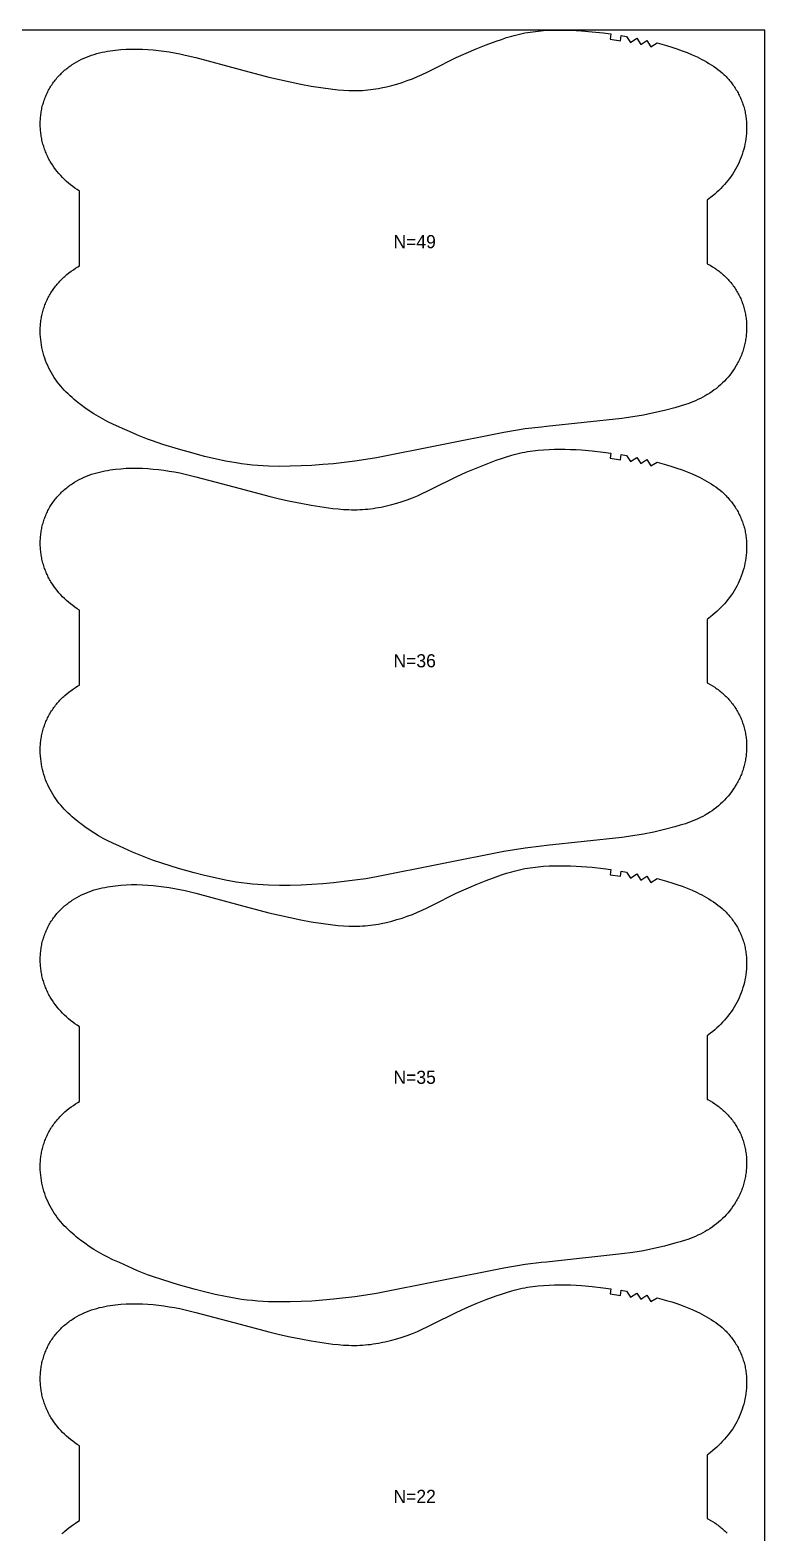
# Model space of a CAD drawing. Header units: inches. Extents: x 1 to 1936, y -76 to 1061.
# Drawn here: x 1656 to 1936, y 487 to 1061 of the extents above; entities that cross this region are included whole.
import ezdxf

# ---------------------------------------------------------------- set-up
doc = ezdxf.new("R2010")
doc.units = ezdxf.units.IN

msp = doc.modelspace()

# ---------------------------------------------------------------- linework, layer by layer
at = {"layer": '1'}
for points in [[(1.472, -76.1778), (1936.299, -76.1778), (1936.299, 1060.5025), (1.472, 1060.5025), (1.472, -76.1778)], [(1771.5219, 1037.9252), (1773.5751, 1037.7074), (1775.6325, 1037.5402), (1777.6929, 1037.4349), (1778.7239, 1037.409), (1779.755, 1037.4028), (1780.7862, 1037.4176), (1781.817, 1037.4532), (1782.8471, 1037.5093), (1783.8761, 1037.5855), (1784.9035, 1037.6814), (1785.9291, 1037.7968), (1786.9522, 1037.9313), (1787.9727, 1038.0844), (1788.9901, 1038.2558), (1790.0042, 1038.4451), (1792.0221, 1038.8751), (1794.0255, 1039.3701), (1796.0134, 1039.926), (1797.9844, 1040.5394), (1799.9364, 1041.2101), (1801.8671, 1041.9386), (1803.7741, 1042.7255), (1805.6562, 1043.5689), (1807.5184, 1044.4572), (1809.6049, 1045.5025), (1818.5896, 1050.0036), (1822.3455, 1051.7138), (1826.1475, 1053.3206), (1829.9845, 1054.8392), (1833.8551, 1056.273), (1835.8038, 1056.9555), (1837.7642, 1057.6022), (1839.7391, 1058.1981), (1840.733, 1058.4724), (1841.7316, 1058.7286), (1842.7353, 1058.9651), (1843.7436, 1059.1822), (1844.7561, 1059.3803), (1845.7722, 1059.5599), (1847.8137, 1059.8663), (1849.8642, 1060.1057), (1851.9201, 1060.2828), (1853.9799, 1060.4037), (1856.0423, 1060.4748), (1858.1059, 1060.5025), (1860.1697, 1060.492), (1862.2328, 1060.4442), (1864.2945, 1060.3587), (1866.3542, 1060.2352), (1870.4655, 1059.8796), (1874.5664, 1059.4099), (1877.5565, 1059.014), (1877.5577, 1059.0138), (1877.2809, 1057.03), (1881.1959, 1056.4434), (1881.513, 1058.4181), (1883.4858, 1058.0901), (1885.0915, 1055.7723), (1887.4191, 1057.3628), (1888.9599, 1055.0034), (1891.3303, 1056.526), (1892.7961, 1054.1203), (1895.2135, 1055.5671), (1898.821, 1054.5583), (1900.7957, 1053.9566), (1902.758, 1053.3167), (1904.7046, 1052.6322), (1906.632, 1051.8966), (1908.5365, 1051.1038), (1910.4138, 1050.2485), (1911.3408, 1049.7959), (1912.2594, 1049.326), (1913.1689, 1048.838), (1914.0688, 1048.3313), (1914.9582, 1047.8054), (1915.8354, 1047.259), (1916.6984, 1046.6909), (1917.545, 1046.1001), (1918.3733, 1045.4852), (1919.1813, 1044.8451), (1919.9668, 1044.1786), (1920.3505, 1043.835), (1920.7278, 1043.4845), (1921.0986, 1043.1267), (1921.4626, 1042.7619), (1921.8197, 1042.3903), (1922.1699, 1042.0118), (1922.513, 1041.6268), (1922.8489, 1041.2354), (1923.1774, 1040.8377), (1923.4986, 1040.4338), (1923.8122, 1040.024), (1924.1181, 1039.6083), (1924.4162, 1039.187), (1924.7064, 1038.7601), (1924.9887, 1038.3279), (1925.2628, 1037.8904), (1925.5286, 1037.4479), (1925.7861, 1037.0005), (1926.0351, 1036.5483), (1926.2756, 1036.0916), (1926.5074, 1035.6304), (1926.7306, 1035.165), (1926.9449, 1034.6955), (1927.1505, 1034.2221), (1927.3471, 1033.745), (1927.5347, 1033.2643), (1927.7133, 1032.7802), (1927.8827, 1032.2929), (1928.0429, 1031.8025), (1928.1938, 1031.3093), (1928.3353, 1030.8134), (1928.4674, 1030.3149), (1928.5901, 1029.814), (1928.7031, 1029.311), (1928.8065, 1028.8059), (1928.9003, 1028.299), (1928.9846, 1027.7904), (1929.0594, 1027.2802), (1929.1249, 1026.7688), (1929.1811, 1026.2561), (1929.2281, 1025.7425), (1929.2659, 1025.228), (1929.2946, 1024.7129), (1929.3143, 1024.1973), (1929.327, 1023.1653), (1929.3045, 1022.1334), (1929.2474, 1021.103), (1929.1562, 1020.0753), (1929.0315, 1019.0514), (1928.8739, 1018.032), (1928.6837, 1017.0181), (1928.4617, 1016.0105), (1928.2082, 1015.0101), (1927.9238, 1014.0177), (1927.6091, 1013.0341), (1927.2644, 1012.0605), (1926.8899, 1011.0978), (1926.4857, 1010.1475), (1926.0516, 1009.2108), (1925.5879, 1008.289), (1925.0945, 1007.3834), (1924.5713, 1006.4952), (1924.0186, 1005.6258), (1923.4366, 1004.7761), (1922.8268, 1003.946), (1922.1912, 1003.1349), (1921.5316, 1002.3422), (1920.8499, 1001.5676), (1920.148, 1000.8104), (1919.4278, 1000.0702), (1918.6912, 999.3464), (1917.9398, 998.6386), (1917.1746, 997.9462), (1916.3962, 997.2688), (1915.6055, 996.6059), (1914.327, 995.5892), (1914.327, 971.3423), (1914.4749, 971.2678), (1915.3808, 970.7735), (1916.27, 970.2492), (1917.1408, 969.6949), (1917.5689, 969.4067), (1917.9918, 969.111), (1918.4094, 968.8079), (1918.8215, 968.4975), (1919.228, 968.1798), (1919.6285, 967.8547), (1920.0229, 967.5224), (1920.4111, 967.1828), (1920.7929, 966.836), (1921.168, 966.482), (1921.5363, 966.1208), (1921.8977, 965.7526), (1922.2519, 965.3775), (1922.5989, 964.9957), (1922.9385, 964.6072), (1923.2705, 964.2123), (1923.5949, 963.811), (1923.9115, 963.4036), (1924.2201, 962.9901), (1924.5205, 962.5708), (1924.8127, 962.1456), (1925.0965, 961.7149), (1925.3718, 961.2787), (1925.6384, 960.8372), (1925.8962, 960.3905), (1926.1449, 959.9387), (1926.3846, 959.4821), (1926.6152, 959.0208), (1926.8365, 958.555), (1927.0486, 958.0848), (1927.2515, 957.6106), (1927.4451, 957.1325), (1927.6294, 956.6506), (1927.8043, 956.1653), (1927.9699, 955.6766), (1928.126, 955.1849), (1928.2726, 954.6902), (1928.4098, 954.1928), (1928.5375, 953.6928), (1928.6556, 953.1906), (1928.7641, 952.6862), (1928.863, 952.1799), (1928.9523, 951.6719), (1929.0319, 951.1623), (1929.1019, 950.6513), (1929.1625, 950.1391), (1929.2134, 949.6259), (1929.255, 949.1118), (1929.287, 948.5969), (1929.3097, 948.0816), (1929.323, 947.5658), (1929.327, 947.0499), (1929.3217, 946.5339), (1929.3071, 946.018), (1929.2832, 945.5025), (1929.2502, 944.9874), (1929.2081, 944.473), (1929.1568, 943.9594), (1929.0964, 943.4467), (1929.027, 942.9353), (1928.9485, 942.4251), (1928.8609, 941.9164), (1928.7643, 941.4095), (1928.6587, 940.9043), (1928.5441, 940.4012), (1928.4204, 939.9003), (1928.2878, 939.4018), (1928.1462, 938.9058), (1927.9957, 938.4125), (1927.8362, 937.9221), (1927.6677, 937.4347), (1927.4903, 936.9506), (1927.304, 936.4699), (1927.1088, 935.9928), (1926.9048, 935.5194), (1926.692, 935.0499), (1926.4706, 934.5843), (1926.2407, 934.1227), (1926.0026, 933.6653), (1925.7563, 933.2122), (1925.502, 932.7634), (1925.2399, 932.319), (1924.6928, 931.4439), (1924.116, 930.5877), (1923.5109, 929.7511), (1922.8787, 928.935), (1922.2204, 928.1401), (1921.5369, 927.3669), (1920.8292, 926.6161), (1920.098, 925.8882), (1919.3442, 925.1838), (1918.5686, 924.5034), (1917.772, 923.8477), (1916.9554, 923.2172), (1916.1195, 922.6124), (1915.2654, 922.0334), (1914.3941, 921.4804), (1914.327, 921.4405), (1913.5068, 920.9534), (1912.6045, 920.4525), (1911.6883, 919.9777), (1910.7592, 919.5293), (1909.8183, 919.1072), (1908.8667, 918.7112), (1907.9055, 918.3392), (1906.9359, 917.9886), (1905.959, 917.6572), (1903.9882, 917.0417), (1902.0023, 916.4729), (1898.0097, 915.4238), (1893.9917, 914.4856), (1889.9472, 913.6629), (1885.879, 912.9666), (1881.7918, 912.3988), (1853.0636, 909.3304), (1851.1248, 909.1), (1844.8677, 908.3565), (1836.7209, 907.0295), (1788.1524, 897.3378), (1784.0785, 896.678), (1779.9924, 896.0939), (1771.7966, 895.1131), (1767.6859, 894.7449), (1763.5684, 894.4614), (1759.4464, 894.2574), (1755.3209, 894.1341), (1751.1932, 894.1), (1747.0672, 894.1868), (1745.0062, 894.2866), (1742.9475, 894.4269), (1740.8922, 894.6088), (1738.8411, 894.8332), (1736.7951, 895.1002), (1734.7544, 895.4072), (1730.6902, 896.1274), (1726.6495, 896.968), (1722.6312, 897.9094), (1718.6337, 898.9365), (1712.7099, 900.6222), (1706.7743, 902.4892), (1702.8615, 903.8066), (1700.9199, 904.5052), (1698.9934, 905.2417), (1697.0843, 906.0213), (1695.1889, 906.8354), (1690.1675, 909.1), (1687.6604, 910.2307), (1685.8022, 911.1272), (1683.9705, 912.0737), (1683.0673, 912.5706), (1682.1731, 913.0837), (1680.4112, 914.1562), (1678.6846, 915.2864), (1676.9929, 916.4694), (1675.3369, 917.702), (1675, 917.9698), (1673.7214, 918.9864), (1672.9308, 919.6494), (1672.1524, 920.3268), (1671.3872, 921.0192), (1670.6358, 921.727), (1669.8991, 922.4508), (1669.1789, 923.191), (1668.4771, 923.9482), (1667.7954, 924.7228), (1667.1358, 925.5154), (1666.5002, 926.3266), (1665.8904, 927.1567), (1665.3084, 928.0064), (1664.7556, 928.8758), (1664.2325, 929.7639), (1663.7391, 930.6696), (1663.2753, 931.5914), (1662.8413, 932.5281), (1662.4371, 933.4784), (1662.0626, 934.441), (1661.7179, 935.4147), (1661.4032, 936.3982), (1661.1188, 937.3907), (1660.8653, 938.3911), (1660.6432, 939.3987), (1660.4531, 940.4126), (1660.2955, 941.432), (1660.1708, 942.4559), (1660.0796, 943.4836), (1660.0225, 944.514), (1660, 945.5459), (1660.0127, 946.5779), (1660.0324, 947.0935), (1660.0611, 947.6086), (1660.0989, 948.1231), (1660.1459, 948.6367), (1660.2021, 949.1493), (1660.2676, 949.6608), (1660.3424, 950.1709), (1660.4267, 950.6796), (1660.5205, 951.1865), (1660.6239, 951.6916), (1660.7369, 952.1946), (1660.8595, 952.6955), (1660.9917, 953.1939), (1661.1332, 953.6899), (1661.2841, 954.1831), (1661.4443, 954.6735), (1661.6137, 955.1608), (1661.7923, 955.6449), (1661.9799, 956.1256), (1662.1765, 956.6027), (1662.382, 957.0761), (1662.5964, 957.5456), (1662.8196, 958.011), (1663.0514, 958.4722), (1663.2919, 958.9289), (1663.5409, 959.3811), (1663.7984, 959.8285), (1664.0642, 960.271), (1664.3383, 960.7085), (1664.6205, 961.1407), (1664.9108, 961.5675), (1665.2089, 961.9889), (1665.5148, 962.4045), (1665.8284, 962.8144), (1666.1495, 963.2182), (1666.4781, 963.616), (1666.814, 964.0074), (1667.1571, 964.3924), (1667.5072, 964.7709), (1667.8644, 965.1425), (1668.2284, 965.5073), (1668.5991, 965.865), (1668.9765, 966.2156), (1669.3602, 966.5592), (1670.1457, 967.2257), (1670.9536, 967.8658), (1671.7819, 968.4806), (1672.6286, 969.0715), (1673.4916, 969.6395), (1674.3688, 970.186), (1675, 970.5592), (1675, 999.0599), (1674.9328, 999.0998), (1674.0616, 999.6528), (1673.2075, 1000.2318), (1672.3716, 1000.8366), (1671.555, 1001.4671), (1670.7584, 1002.1229), (1669.9828, 1002.8032), (1669.229, 1003.5076), (1668.4978, 1004.2355), (1667.7901, 1004.9863), (1667.1066, 1005.7595), (1666.4483, 1006.5544), (1665.816, 1007.3705), (1665.2109, 1008.2071), (1664.6342, 1009.0633), (1664.0871, 1009.9384), (1663.8249, 1010.3828), (1663.5707, 1010.8316), (1663.3244, 1011.2848), (1663.0863, 1011.7422), (1662.8564, 1012.2037), (1662.635, 1012.6693), (1662.4222, 1013.1388), (1662.2181, 1013.6122), (1662.0229, 1014.0893), (1661.8367, 1014.57), (1661.6593, 1015.0541), (1661.4908, 1015.5415), (1661.3313, 1016.0319), (1661.1808, 1016.5252), (1661.0392, 1017.0212), (1660.9065, 1017.5197), (1660.7829, 1018.0206), (1660.6683, 1018.5237), (1660.5627, 1019.0289), (1660.4661, 1019.5359), (1660.3785, 1020.0445), (1660.3, 1020.5547), (1660.2306, 1021.0662), (1660.1702, 1021.5788), (1660.1189, 1022.0924), (1660.0768, 1022.6068), (1660.0437, 1023.1219), (1660.0199, 1023.6375), (1660.0053, 1024.1533), (1660, 1024.6693), (1660.004, 1025.1852), (1660.0173, 1025.701), (1660.0399, 1026.2164), (1660.072, 1026.7312), (1660.1135, 1027.2453), (1660.1645, 1027.7586), (1660.225, 1028.2707), (1660.2951, 1028.7817), (1660.3747, 1029.2913), (1660.464, 1029.7993), (1660.5629, 1030.3056), (1660.6714, 1030.81), (1660.7895, 1031.3122), (1660.9172, 1031.8122), (1661.0543, 1032.3096), (1661.201, 1032.8043), (1661.3571, 1033.296), (1661.5227, 1033.7847), (1661.6976, 1034.2701), (1661.8819, 1034.7519), (1662.0755, 1035.23), (1662.2783, 1035.7043), (1662.4905, 1036.1744), (1662.7118, 1036.6402), (1662.9424, 1037.1015), (1663.182, 1037.5582), (1663.4308, 1038.0099), (1663.6886, 1038.4566), (1663.9552, 1038.8981), (1664.2304, 1039.3343), (1664.5142, 1039.765), (1664.8065, 1040.1902), (1665.1069, 1040.6095), (1665.4155, 1041.023), (1665.7321, 1041.4304), (1666.0564, 1041.8317), (1666.3885, 1042.2266), (1666.7281, 1042.6151), (1667.0751, 1042.9969), (1667.4293, 1043.372), (1667.7907, 1043.7402), (1668.159, 1044.1014), (1668.5341, 1044.4554), (1668.9158, 1044.8022), (1669.304, 1045.1418), (1669.6985, 1045.4741), (1670.099, 1045.7992), (1670.5054, 1046.1169), (1670.9176, 1046.4273), (1671.3352, 1046.7304), (1671.7581, 1047.0261), (1672.1862, 1047.3143), (1673.057, 1047.8686), (1673.9462, 1048.393), (1674.8521, 1048.8872), (1675.7734, 1049.3513), (1676.7089, 1049.7855), (1677.6574, 1050.1904), (1678.6178, 1050.5664), (1679.5891, 1050.914), (1680.57, 1051.2337), (1681.5594, 1051.5259), (1682.5562, 1051.7912), (1683.5594, 1052.0301), (1684.5683, 1052.2438), (1685.582, 1052.4336), (1686.6001, 1052.6008), (1687.6218, 1052.7467), (1688.6464, 1052.8726), (1690.702, 1053.0695), (1692.7622, 1053.2006), (1694.8247, 1053.2686), (1696.8879, 1053.2748), (1698.9502, 1053.2206), (1701.0101, 1053.1077), (1703.0667, 1052.9402), (1705.1191, 1052.7227), (1707.1666, 1052.4597), (1709.2082, 1052.1549), (1711.243, 1051.8083), (1713.2696, 1051.4192), (1715.2871, 1050.9867), (1719.295, 1050.0048), (1736.1772, 1045.5025), (1747.2113, 1042.5598), (1751.2236, 1041.5919), (1755.2527, 1040.6963), (1759.2983, 1039.879), (1763.3583, 1039.1374), (1771.5219, 1037.9252)], [(1771.5219, 878.0652), (1773.5751, 877.8474), (1775.6325, 877.6802), (1777.6929, 877.5749), (1778.7239, 877.549), (1779.755, 877.5428), (1780.7862, 877.5576), (1781.817, 877.5932), (1782.8471, 877.6493), (1783.8761, 877.7255), (1784.9035, 877.8214), (1785.9291, 877.9368), (1786.9522, 878.0713), (1787.9727, 878.2244), (1788.9901, 878.3958), (1790.0042, 878.5851), (1792.0221, 879.0151), (1794.0255, 879.5101), (1796.0134, 880.066), (1797.9844, 880.6794), (1799.9364, 881.3501), (1801.8671, 882.0786), (1803.7741, 882.8655), (1805.6562, 883.7089), (1807.5184, 884.5972), (1809.6049, 885.6425), (1818.5896, 890.1436), (1822.3455, 891.8538), (1826.1475, 893.4606), (1829.9845, 894.9792), (1833.8551, 896.413), (1835.8038, 897.0955), (1837.7642, 897.7422), (1839.7391, 898.3381), (1840.733, 898.6124), (1841.7316, 898.8686), (1842.7353, 899.1051), (1843.7436, 899.3222), (1844.7561, 899.5203), (1845.7722, 899.6999), (1847.8137, 900.0063), (1849.8642, 900.2457), (1851.9201, 900.4228), (1853.9799, 900.5437), (1856.0423, 900.6148), (1858.1059, 900.6425), (1860.1697, 900.632), (1862.2328, 900.5842), (1864.2945, 900.4987), (1866.3542, 900.3752), (1870.4655, 900.0196), (1874.5664, 899.5499), (1877.5565, 899.154), (1877.5577, 899.1538), (1877.2809, 897.17), (1881.1959, 896.5834), (1881.513, 898.5581), (1883.4858, 898.2301), (1885.0915, 895.9123), (1887.4191, 897.5028), (1888.9599, 895.1434), (1891.3303, 896.666), (1892.7961, 894.2603), (1895.2135, 895.7071), (1898.821, 894.6983), (1900.7957, 894.0966), (1902.758, 893.4567), (1904.7046, 892.7722), (1906.632, 892.0366), (1908.5365, 891.2438), (1910.4138, 890.3885), (1911.3408, 889.9359), (1912.2594, 889.466), (1913.1689, 888.978), (1914.0688, 888.4713), (1914.9582, 887.9454), (1915.8354, 887.399), (1916.6984, 886.8309), (1917.545, 886.2401), (1918.3733, 885.6252), (1919.1813, 884.9851), (1919.9668, 884.3186), (1920.3505, 883.975), (1920.7278, 883.6245), (1921.0986, 883.2667), (1921.4626, 882.9019), (1921.8197, 882.5303), (1922.1699, 882.1518), (1922.513, 881.7668), (1922.8489, 881.3754), (1923.1774, 880.9777), (1923.4986, 880.5738), (1923.8122, 880.164), (1924.1181, 879.7483), (1924.4162, 879.327), (1924.7064, 878.9001), (1924.9887, 878.4679), (1925.2628, 878.0304), (1925.5286, 877.5879), (1925.7861, 877.1405), (1926.0351, 876.6883), (1926.2756, 876.2316), (1926.5074, 875.7704), (1926.7306, 875.305), (1926.9449, 874.8355), (1927.1505, 874.3621), (1927.3471, 873.885), (1927.5347, 873.4043), (1927.7133, 872.9202), (1927.8827, 872.4329), (1928.0429, 871.9425), (1928.1938, 871.4493), (1928.3353, 870.9534), (1928.4674, 870.4549), (1928.5901, 869.954), (1928.7031, 869.451), (1928.8065, 868.9459), (1928.9003, 868.439), (1928.9846, 867.9304), (1929.0594, 867.4202), (1929.1249, 866.9088), (1929.1811, 866.3961), (1929.2281, 865.8825), (1929.2659, 865.368), (1929.2946, 864.8529), (1929.3143, 864.3373), (1929.327, 863.3053), (1929.3045, 862.2734), (1929.2474, 861.243), (1929.1562, 860.2153), (1929.0315, 859.1914), (1928.8739, 858.172), (1928.6837, 857.1581), (1928.4617, 856.1505), (1928.2082, 855.1501), (1927.9238, 854.1577), (1927.6091, 853.1741), (1927.2644, 852.2005), (1926.8899, 851.2378), (1926.4857, 850.2875), (1926.0516, 849.3508), (1925.5879, 848.429), (1925.0945, 847.5234), (1924.5713, 846.6352), (1924.0186, 845.7658), (1923.4366, 844.9161), (1922.8268, 844.086), (1922.1912, 843.2749), (1921.5316, 842.4822), (1920.8499, 841.7076), (1920.148, 840.9504), (1919.4278, 840.2102), (1918.6912, 839.4864), (1917.9398, 838.7786), (1917.1746, 838.0862), (1916.3962, 837.4088), (1915.6055, 836.7459), (1914.327, 835.7292), (1914.327, 811.4823), (1914.4749, 811.4078), (1915.3808, 810.9135), (1916.27, 810.3892), (1917.1408, 809.8349), (1917.5689, 809.5467), (1917.9918, 809.251), (1918.4094, 808.9479), (1918.8215, 808.6375), (1919.228, 808.3198), (1919.6285, 807.9947), (1920.0229, 807.6624), (1920.4111, 807.3228), (1920.7929, 806.976), (1921.168, 806.622), (1921.5363, 806.2608), (1921.8977, 805.8926), (1922.2519, 805.5175), (1922.5989, 805.1357), (1922.9385, 804.7472), (1923.2705, 804.3523), (1923.5949, 803.951), (1923.9115, 803.5436), (1924.2201, 803.1301), (1924.5205, 802.7108), (1924.8127, 802.2856), (1925.0965, 801.8549), (1925.3718, 801.4187), (1925.6384, 800.9772), (1925.8962, 800.5305), (1926.1449, 800.0787), (1926.3846, 799.6221), (1926.6152, 799.1608), (1926.8365, 798.695), (1927.0486, 798.2248), (1927.2515, 797.7506), (1927.4451, 797.2725), (1927.6294, 796.7906), (1927.8043, 796.3053), (1927.9699, 795.8166), (1928.126, 795.3249), (1928.2726, 794.8302), (1928.4098, 794.3328), (1928.5375, 793.8328), (1928.6556, 793.3306), (1928.7641, 792.8262), (1928.863, 792.3199), (1928.9523, 791.8119), (1929.0319, 791.3023), (1929.1019, 790.7913), (1929.1625, 790.2791), (1929.2134, 789.7659), (1929.255, 789.2518), (1929.287, 788.7369), (1929.3097, 788.2216), (1929.323, 787.7058), (1929.327, 787.1899), (1929.3217, 786.6739), (1929.3071, 786.158), (1929.2832, 785.6425), (1929.2502, 785.1274), (1929.2081, 784.613), (1929.1568, 784.0994), (1929.0964, 783.5867), (1929.027, 783.0753), (1928.9485, 782.5651), (1928.8609, 782.0564), (1928.7643, 781.5495), (1928.6587, 781.0443), (1928.5441, 780.5412), (1928.4204, 780.0403), (1928.2878, 779.5418), (1928.1462, 779.0458), (1927.9957, 778.5525), (1927.8362, 778.0621), (1927.6677, 777.5747), (1927.4903, 777.0906), (1927.304, 776.6099), (1927.1088, 776.1328), (1926.9048, 775.6594), (1926.692, 775.1899), (1926.4706, 774.7243), (1926.2407, 774.2627), (1926.0026, 773.8053), (1925.7563, 773.3522), (1925.502, 772.9034), (1925.2399, 772.459), (1924.6928, 771.5839), (1924.116, 770.7277), (1923.5109, 769.8911), (1922.8787, 769.075), (1922.2204, 768.2801), (1921.5369, 767.5069), (1920.8292, 766.7561), (1920.098, 766.0282), (1919.3442, 765.3238), (1918.5686, 764.6434), (1917.772, 763.9877), (1916.9554, 763.3572), (1916.1195, 762.7524), (1915.2654, 762.1734), (1914.3941, 761.6204), (1914.327, 761.5805), (1913.5068, 761.0934), (1912.6045, 760.5925), (1911.6883, 760.1177), (1910.7592, 759.6693), (1909.8183, 759.2472), (1908.8667, 758.8512), (1907.9055, 758.4792), (1906.9359, 758.1286), (1905.959, 757.7972), (1903.9882, 757.1817), (1902.0023, 756.6129), (1898.0097, 755.5638), (1893.9917, 754.6256), (1889.9472, 753.8029), (1885.879, 753.1066), (1881.7918, 752.5388), (1853.0636, 749.4704), (1851.1248, 749.24), (1844.8677, 748.4965), (1836.7209, 747.1695), (1788.1524, 737.4778), (1784.0785, 736.818), (1779.9924, 736.2339), (1771.7966, 735.2531), (1767.6859, 734.8849), (1763.5684, 734.6014), (1759.4464, 734.3974), (1755.3209, 734.2741), (1751.1932, 734.24), (1747.0672, 734.3268), (1745.0062, 734.4266), (1742.9475, 734.5669), (1740.8922, 734.7488), (1738.8411, 734.9732), (1736.7951, 735.2402), (1734.7544, 735.5472), (1730.6902, 736.2674), (1726.6495, 737.108), (1722.6312, 738.0494), (1718.6337, 739.0765), (1712.7099, 740.7622), (1706.7743, 742.6292), (1702.8615, 743.9466), (1700.9199, 744.6452), (1698.9934, 745.3817), (1697.0843, 746.1613), (1695.1889, 746.9754), (1690.1675, 749.24), (1687.6604, 750.3707), (1685.8022, 751.2672), (1683.9705, 752.2137), (1683.0673, 752.7106), (1682.1731, 753.2237), (1680.4112, 754.2962), (1678.6846, 755.4264), (1676.9929, 756.6094), (1675.3369, 757.842), (1675, 758.1098), (1673.7214, 759.1264), (1672.9308, 759.7894), (1672.1524, 760.4668), (1671.3872, 761.1592), (1670.6358, 761.867), (1669.8991, 762.5908), (1669.1789, 763.331), (1668.4771, 764.0882), (1667.7954, 764.8628), (1667.1358, 765.6554), (1666.5002, 766.4666), (1665.8904, 767.2967), (1665.3084, 768.1464), (1664.7556, 769.0158), (1664.2325, 769.9039), (1663.7391, 770.8096), (1663.2753, 771.7314), (1662.8413, 772.6681), (1662.4371, 773.6184), (1662.0626, 774.581), (1661.7179, 775.5547), (1661.4032, 776.5382), (1661.1188, 777.5307), (1660.8653, 778.5311), (1660.6432, 779.5387), (1660.4531, 780.5526), (1660.2955, 781.572), (1660.1708, 782.5959), (1660.0796, 783.6236), (1660.0225, 784.654), (1660, 785.6859), (1660.0127, 786.7179), (1660.0324, 787.2335), (1660.0611, 787.7486), (1660.0989, 788.2631), (1660.1459, 788.7767), (1660.2021, 789.2893), (1660.2676, 789.8008), (1660.3424, 790.3109), (1660.4267, 790.8196), (1660.5205, 791.3265), (1660.6239, 791.8316), (1660.7369, 792.3346), (1660.8595, 792.8355), (1660.9917, 793.3339), (1661.1332, 793.8299), (1661.2841, 794.3231), (1661.4443, 794.8135), (1661.6137, 795.3008), (1661.7923, 795.7849), (1661.9799, 796.2656), (1662.1765, 796.7427), (1662.382, 797.2161), (1662.5964, 797.6856), (1662.8196, 798.151), (1663.0514, 798.6122), (1663.2919, 799.0689), (1663.5409, 799.5211), (1663.7984, 799.9685), (1664.0642, 800.411), (1664.3383, 800.8485), (1664.6205, 801.2807), (1664.9108, 801.7075), (1665.2089, 802.1289), (1665.5148, 802.5445), (1665.8284, 802.9544), (1666.1495, 803.3582), (1666.4781, 803.756), (1666.814, 804.1474), (1667.1571, 804.5324), (1667.5072, 804.9109), (1667.8644, 805.2825), (1668.2284, 805.6473), (1668.5991, 806.005), (1668.9765, 806.3556), (1669.3602, 806.6992), (1670.1457, 807.3657), (1670.9536, 808.0058), (1671.7819, 808.6206), (1672.6286, 809.2115), (1673.4916, 809.7795), (1674.3688, 810.326), (1675, 810.6992), (1675, 839.1999), (1674.9328, 839.2398), (1674.0616, 839.7928), (1673.2075, 840.3718), (1672.3716, 840.9766), (1671.555, 841.6071), (1670.7584, 842.2629), (1669.9828, 842.9432), (1669.229, 843.6476), (1668.4978, 844.3755), (1667.7901, 845.1263), (1667.1066, 845.8995), (1666.4483, 846.6944), (1665.816, 847.5105), (1665.2109, 848.3471), (1664.6342, 849.2033), (1664.0871, 850.0784), (1663.8249, 850.5228), (1663.5707, 850.9716), (1663.3244, 851.4248), (1663.0863, 851.8822), (1662.8564, 852.3437), (1662.635, 852.8093), (1662.4222, 853.2788), (1662.2181, 853.7522), (1662.0229, 854.2293), (1661.8367, 854.71), (1661.6593, 855.1941), (1661.4908, 855.6815), (1661.3313, 856.1719), (1661.1808, 856.6652), (1661.0392, 857.1612), (1660.9065, 857.6597), (1660.7829, 858.1606), (1660.6683, 858.6637), (1660.5627, 859.1689), (1660.4661, 859.6759), (1660.3785, 860.1845), (1660.3, 860.6947), (1660.2306, 861.2062), (1660.1702, 861.7188), (1660.1189, 862.2324), (1660.0768, 862.7468), (1660.0437, 863.2619), (1660.0199, 863.7775), (1660.0053, 864.2933), (1660, 864.8093), (1660.004, 865.3252), (1660.0173, 865.841), (1660.0399, 866.3564), (1660.072, 866.8712), (1660.1135, 867.3853), (1660.1645, 867.8986), (1660.225, 868.4107), (1660.2951, 868.9217), (1660.3747, 869.4313), (1660.464, 869.9393), (1660.5629, 870.4456), (1660.6714, 870.95), (1660.7895, 871.4522), (1660.9172, 871.9522), (1661.0543, 872.4496), (1661.201, 872.9443), (1661.3571, 873.436), (1661.5227, 873.9247), (1661.6976, 874.4101), (1661.8819, 874.8919), (1662.0755, 875.37), (1662.2783, 875.8443), (1662.4905, 876.3144), (1662.7118, 876.7802), (1662.9424, 877.2415), (1663.182, 877.6982), (1663.4308, 878.1499), (1663.6886, 878.5966), (1663.9552, 879.0381), (1664.2304, 879.4743), (1664.5142, 879.905), (1664.8065, 880.3302), (1665.1069, 880.7495), (1665.4155, 881.163), (1665.7321, 881.5704), (1666.0564, 881.9717), (1666.3885, 882.3666), (1666.7281, 882.7551), (1667.0751, 883.1369), (1667.4293, 883.512), (1667.7907, 883.8802), (1668.159, 884.2414), (1668.5341, 884.5954), (1668.9158, 884.9422), (1669.304, 885.2818), (1669.6985, 885.6141), (1670.099, 885.9392), (1670.5054, 886.2569), (1670.9176, 886.5673), (1671.3352, 886.8704), (1671.7581, 887.1661), (1672.1862, 887.4543), (1673.057, 888.0086), (1673.9462, 888.533), (1674.8521, 889.0272), (1675.7734, 889.4913), (1676.7089, 889.9255), (1677.6574, 890.3304), (1678.6178, 890.7064), (1679.5891, 891.054), (1680.57, 891.3737), (1681.5594, 891.6659), (1682.5562, 891.9312), (1683.5594, 892.1701), (1684.5683, 892.3838), (1685.582, 892.5736), (1686.6001, 892.7408), (1687.6218, 892.8867), (1688.6464, 893.0126), (1690.702, 893.2095), (1692.7622, 893.3406), (1694.8247, 893.4086), (1696.8879, 893.4148), (1698.9502, 893.3606), (1701.0101, 893.2477), (1703.0667, 893.0802), (1705.1191, 892.8627), (1707.1666, 892.5997), (1709.2082, 892.2949), (1711.243, 891.9483), (1713.2696, 891.5592), (1715.2871, 891.1267), (1719.295, 890.1448), (1736.1772, 885.6425), (1747.2113, 882.6998), (1751.2236, 881.7319), (1755.2527, 880.8363), (1759.2983, 880.019), (1763.3583, 879.2774), (1771.5219, 878.0652)], [(1771.5219, 719.2052), (1773.5751, 718.9874), (1775.6325, 718.8202), (1777.6929, 718.7149), (1778.7239, 718.689), (1779.755, 718.6828), (1780.7862, 718.6976), (1781.817, 718.7332), (1782.8471, 718.7893), (1783.8761, 718.8655), (1784.9035, 718.9614), (1785.9291, 719.0768), (1786.9522, 719.2113), (1787.9727, 719.3644), (1788.9901, 719.5358), (1790.0042, 719.7251), (1792.0221, 720.1551), (1794.0255, 720.6501), (1796.0134, 721.206), (1797.9844, 721.8194), (1799.9364, 722.4901), (1801.8671, 723.2186), (1803.7741, 724.0055), (1805.6562, 724.8489), (1807.5184, 725.7372), (1809.6049, 726.7825), (1818.5896, 731.2836), (1822.3455, 732.9938), (1826.1475, 734.6006), (1829.9845, 736.1192), (1833.8551, 737.553), (1835.8038, 738.2355), (1837.7642, 738.8822), (1839.7391, 739.4781), (1840.733, 739.7524), (1841.7316, 740.0086), (1842.7353, 740.2451), (1843.7436, 740.4622), (1844.7561, 740.6603), (1845.7722, 740.8399), (1847.8137, 741.1463), (1849.8642, 741.3857), (1851.9201, 741.5628), (1853.9799, 741.6837), (1856.0423, 741.7548), (1858.1059, 741.7825), (1860.1697, 741.772), (1862.2328, 741.7242), (1864.2945, 741.6387), (1866.3542, 741.5152), (1870.4655, 741.1596), (1874.5664, 740.6899), (1877.5565, 740.294), (1877.5577, 740.2938), (1877.2809, 738.31), (1881.1959, 737.7234), (1881.513, 739.6981), (1883.4858, 739.3701), (1885.0915, 737.0523), (1887.4191, 738.6428), (1888.9599, 736.2834), (1891.3303, 737.806), (1892.7961, 735.4003), (1895.2135, 736.8471), (1898.821, 735.8383), (1900.7957, 735.2366), (1902.758, 734.5967), (1904.7046, 733.9122), (1906.632, 733.1766), (1908.5365, 732.3838), (1910.4138, 731.5285), (1911.3408, 731.0759), (1912.2594, 730.606), (1913.1689, 730.118), (1914.0688, 729.6113), (1914.9582, 729.0854), (1915.8354, 728.539), (1916.6984, 727.9709), (1917.545, 727.3801), (1918.3733, 726.7652), (1919.1813, 726.1251), (1919.9668, 725.4586), (1920.3505, 725.115), (1920.7278, 724.7645), (1921.0986, 724.4067), (1921.4626, 724.0419), (1921.8197, 723.6703), (1922.1699, 723.2918), (1922.513, 722.9068), (1922.8489, 722.5154), (1923.1774, 722.1177), (1923.4986, 721.7138), (1923.8122, 721.304), (1924.1181, 720.8883), (1924.4162, 720.467), (1924.7064, 720.0401), (1924.9887, 719.6079), (1925.2628, 719.1704), (1925.5286, 718.7279), (1925.7861, 718.2805), (1926.0351, 717.8283), (1926.2756, 717.3716), (1926.5074, 716.9104), (1926.7306, 716.445), (1926.9449, 715.9755), (1927.1505, 715.5021), (1927.3471, 715.025), (1927.5347, 714.5443), (1927.7133, 714.0602), (1927.8827, 713.5729), (1928.0429, 713.0825), (1928.1938, 712.5893), (1928.3353, 712.0934), (1928.4674, 711.5949), (1928.5901, 711.094), (1928.7031, 710.591), (1928.8065, 710.0859), (1928.9003, 709.579), (1928.9846, 709.0704), (1929.0594, 708.5602), (1929.1249, 708.0488), (1929.1811, 707.5361), (1929.2281, 707.0225), (1929.2659, 706.508), (1929.2946, 705.9929), (1929.3143, 705.4773), (1929.327, 704.4453), (1929.3045, 703.4134), (1929.2474, 702.383), (1929.1562, 701.3553), (1929.0315, 700.3314), (1928.8739, 699.312), (1928.6837, 698.2981), (1928.4617, 697.2905), (1928.2082, 696.2901), (1927.9238, 695.2977), (1927.6091, 694.3141), (1927.2644, 693.3405), (1926.8899, 692.3778), (1926.4857, 691.4275), (1926.0516, 690.4908), (1925.5879, 689.569), (1925.0945, 688.6634), (1924.5713, 687.7752), (1924.0186, 686.9058), (1923.4366, 686.0561), (1922.8268, 685.226), (1922.1912, 684.4149), (1921.5316, 683.6222), (1920.8499, 682.8476), (1920.148, 682.0904), (1919.4278, 681.3502), (1918.6912, 680.6264), (1917.9398, 679.9186), (1917.1746, 679.2262), (1916.3962, 678.5488), (1915.6055, 677.8859), (1914.327, 676.8692), (1914.327, 652.6223), (1914.4749, 652.5478), (1915.3808, 652.0535), (1916.27, 651.5292), (1917.1408, 650.9749), (1917.5689, 650.6867), (1917.9918, 650.391), (1918.4094, 650.0879), (1918.8215, 649.7775), (1919.228, 649.4598), (1919.6285, 649.1347), (1920.0229, 648.8024), (1920.4111, 648.4628), (1920.7929, 648.116), (1921.168, 647.762), (1921.5363, 647.4008), (1921.8977, 647.0326), (1922.2519, 646.6575), (1922.5989, 646.2757), (1922.9385, 645.8872), (1923.2705, 645.4923), (1923.5949, 645.091), (1923.9115, 644.6836), (1924.2201, 644.2701), (1924.5205, 643.8508), (1924.8127, 643.4256), (1925.0965, 642.9949), (1925.3718, 642.5587), (1925.6384, 642.1172), (1925.8962, 641.6705), (1926.1449, 641.2187), (1926.3846, 640.7621), (1926.6152, 640.3008), (1926.8365, 639.835), (1927.0486, 639.3648), (1927.2515, 638.8906), (1927.4451, 638.4125), (1927.6294, 637.9306), (1927.8043, 637.4453), (1927.9699, 636.9566), (1928.126, 636.4649), (1928.2726, 635.9702), (1928.4098, 635.4728), (1928.5375, 634.9728), (1928.6556, 634.4706), (1928.7641, 633.9662), (1928.863, 633.4599), (1928.9523, 632.9519), (1929.0319, 632.4423), (1929.1019, 631.9313), (1929.1625, 631.4191), (1929.2134, 630.9059), (1929.255, 630.3918), (1929.287, 629.8769), (1929.3097, 629.3616), (1929.323, 628.8458), (1929.327, 628.3299), (1929.3217, 627.8139), (1929.3071, 627.298), (1929.2832, 626.7825), (1929.2502, 626.2674), (1929.2081, 625.753), (1929.1568, 625.2394), (1929.0964, 624.7267), (1929.027, 624.2153), (1928.9485, 623.7051), (1928.8609, 623.1964), (1928.7643, 622.6895), (1928.6587, 622.1843), (1928.5441, 621.6812), (1928.4204, 621.1803), (1928.2878, 620.6818), (1928.1462, 620.1858), (1927.9957, 619.6925), (1927.8362, 619.2021), (1927.6677, 618.7147), (1927.4903, 618.2306), (1927.304, 617.7499), (1927.1088, 617.2728), (1926.9048, 616.7994), (1926.692, 616.3299), (1926.4706, 615.8643), (1926.2407, 615.4027), (1926.0026, 614.9453), (1925.7563, 614.4922), (1925.502, 614.0434), (1925.2399, 613.599), (1924.6928, 612.7239), (1924.116, 611.8677), (1923.5109, 611.0311), (1922.8787, 610.215), (1922.2204, 609.4201), (1921.5369, 608.6469), (1920.8292, 607.8961), (1920.098, 607.1682), (1919.3442, 606.4638), (1918.5686, 605.7834), (1917.772, 605.1277), (1916.9554, 604.4972), (1916.1195, 603.8924), (1915.2654, 603.3134), (1914.3941, 602.7604), (1914.327, 602.7205), (1913.5068, 602.2334), (1912.6045, 601.7325), (1911.6883, 601.2577), (1910.7592, 600.8093), (1909.8183, 600.3872), (1908.8667, 599.9912), (1907.9055, 599.6192), (1906.9359, 599.2686), (1905.959, 598.9372), (1903.9882, 598.3217), (1902.0023, 597.7529), (1898.0097, 596.7038), (1893.9917, 595.7656), (1889.9472, 594.9429), (1885.879, 594.2466), (1881.7918, 593.6788), (1853.0636, 590.6104), (1851.1248, 590.38), (1844.8677, 589.6365), (1836.7209, 588.3095), (1788.1524, 578.6178), (1784.0785, 577.958), (1779.9924, 577.3739), (1771.7966, 576.3931), (1767.6859, 576.0249), (1763.5684, 575.7414), (1759.4464, 575.5374), (1755.3209, 575.4141), (1751.1932, 575.38), (1747.0672, 575.4668), (1745.0062, 575.5666), (1742.9475, 575.7069), (1740.8922, 575.8888), (1738.8411, 576.1132), (1736.7951, 576.3802), (1734.7544, 576.6872), (1730.6902, 577.4074), (1726.6495, 578.248), (1722.6312, 579.1894), (1718.6337, 580.2165), (1712.7099, 581.9022), (1706.7743, 583.7692), (1702.8615, 585.0866), (1700.9199, 585.7852), (1698.9934, 586.5217), (1697.0843, 587.3013), (1695.1889, 588.1154), (1690.1675, 590.38), (1687.6604, 591.5107), (1685.8022, 592.4072), (1683.9705, 593.3537), (1683.0673, 593.8506), (1682.1731, 594.3637), (1680.4112, 595.4362), (1678.6846, 596.5664), (1676.9929, 597.7494), (1675.3369, 598.982), (1675, 599.2498), (1673.7214, 600.2664), (1672.9308, 600.9294), (1672.1524, 601.6068), (1671.3872, 602.2992), (1670.6358, 603.007), (1669.8991, 603.7308), (1669.1789, 604.471), (1668.4771, 605.2282), (1667.7954, 606.0028), (1667.1358, 606.7954), (1666.5002, 607.6066), (1665.8904, 608.4367), (1665.3084, 609.2864), (1664.7556, 610.1558), (1664.2325, 611.0439), (1663.7391, 611.9496), (1663.2753, 612.8714), (1662.8413, 613.8081), (1662.4371, 614.7584), (1662.0626, 615.721), (1661.7179, 616.6947), (1661.4032, 617.6782), (1661.1188, 618.6707), (1660.8653, 619.6711), (1660.6432, 620.6787), (1660.4531, 621.6926), (1660.2955, 622.712), (1660.1708, 623.7359), (1660.0796, 624.7636), (1660.0225, 625.794), (1660, 626.8259), (1660.0127, 627.8579), (1660.0324, 628.3735), (1660.0611, 628.8886), (1660.0989, 629.4031), (1660.1459, 629.9167), (1660.2021, 630.4293), (1660.2676, 630.9408), (1660.3424, 631.4509), (1660.4267, 631.9596), (1660.5205, 632.4665), (1660.6239, 632.9716), (1660.7369, 633.4746), (1660.8595, 633.9755), (1660.9917, 634.4739), (1661.1332, 634.9699), (1661.2841, 635.4631), (1661.4443, 635.9535), (1661.6137, 636.4408), (1661.7923, 636.9249), (1661.9799, 637.4056), (1662.1765, 637.8827), (1662.382, 638.3561), (1662.5964, 638.8256), (1662.8196, 639.291), (1663.0514, 639.7522), (1663.2919, 640.2089), (1663.5409, 640.6611), (1663.7984, 641.1085), (1664.0642, 641.551), (1664.3383, 641.9885), (1664.6205, 642.4207), (1664.9108, 642.8475), (1665.2089, 643.2689), (1665.5148, 643.6845), (1665.8284, 644.0944), (1666.1495, 644.4982), (1666.4781, 644.896), (1666.814, 645.2874), (1667.1571, 645.6724), (1667.5072, 646.0509), (1667.8644, 646.4225), (1668.2284, 646.7873), (1668.5991, 647.145), (1668.9765, 647.4956), (1669.3602, 647.8392), (1670.1457, 648.5057), (1670.9536, 649.1458), (1671.7819, 649.7606), (1672.6286, 650.3515), (1673.4916, 650.9195), (1674.3688, 651.466), (1675, 651.8392), (1675, 680.3399), (1674.9328, 680.3798), (1674.0616, 680.9328), (1673.2075, 681.5118), (1672.3716, 682.1166), (1671.555, 682.7471), (1670.7584, 683.4029), (1669.9828, 684.0832), (1669.229, 684.7876), (1668.4978, 685.5155), (1667.7901, 686.2663), (1667.1066, 687.0395), (1666.4483, 687.8344), (1665.816, 688.6505), (1665.2109, 689.4871), (1664.6342, 690.3433), (1664.0871, 691.2184), (1663.8249, 691.6628), (1663.5707, 692.1116), (1663.3244, 692.5648), (1663.0863, 693.0222), (1662.8564, 693.4837), (1662.635, 693.9493), (1662.4222, 694.4188), (1662.2181, 694.8922), (1662.0229, 695.3693), (1661.8367, 695.85), (1661.6593, 696.3341), (1661.4908, 696.8215), (1661.3313, 697.3119), (1661.1808, 697.8052), (1661.0392, 698.3012), (1660.9065, 698.7997), (1660.7829, 699.3006), (1660.6683, 699.8037), (1660.5627, 700.3089), (1660.4661, 700.8159), (1660.3785, 701.3245), (1660.3, 701.8347), (1660.2306, 702.3462), (1660.1702, 702.8588), (1660.1189, 703.3724), (1660.0768, 703.8868), (1660.0437, 704.4019), (1660.0199, 704.9175), (1660.0053, 705.4333), (1660, 705.9493), (1660.004, 706.4652), (1660.0173, 706.981), (1660.0399, 707.4964), (1660.072, 708.0112), (1660.1135, 708.5253), (1660.1645, 709.0386), (1660.225, 709.5507), (1660.2951, 710.0617), (1660.3747, 710.5713), (1660.464, 711.0793), (1660.5629, 711.5856), (1660.6714, 712.09), (1660.7895, 712.5922), (1660.9172, 713.0922), (1661.0543, 713.5896), (1661.201, 714.0843), (1661.3571, 714.576), (1661.5227, 715.0647), (1661.6976, 715.5501), (1661.8819, 716.0319), (1662.0755, 716.51), (1662.2783, 716.9843), (1662.4905, 717.4544), (1662.7118, 717.9202), (1662.9424, 718.3815), (1663.182, 718.8382), (1663.4308, 719.2899), (1663.6886, 719.7366), (1663.9552, 720.1781), (1664.2304, 720.6143), (1664.5142, 721.045), (1664.8065, 721.4702), (1665.1069, 721.8895), (1665.4155, 722.303), (1665.7321, 722.7104), (1666.0564, 723.1117), (1666.3885, 723.5066), (1666.7281, 723.8951), (1667.0751, 724.2769), (1667.4293, 724.652), (1667.7907, 725.0202), (1668.159, 725.3814), (1668.5341, 725.7354), (1668.9158, 726.0822), (1669.304, 726.4218), (1669.6985, 726.7541), (1670.099, 727.0792), (1670.5054, 727.3969), (1670.9176, 727.7073), (1671.3352, 728.0104), (1671.7581, 728.3061), (1672.1862, 728.5943), (1673.057, 729.1486), (1673.9462, 729.673), (1674.8521, 730.1672), (1675.7734, 730.6313), (1676.7089, 731.0655), (1677.6574, 731.4704), (1678.6178, 731.8464), (1679.5891, 732.194), (1680.57, 732.5137), (1681.5594, 732.8059), (1682.5562, 733.0712), (1683.5594, 733.3101), (1684.5683, 733.5238), (1685.582, 733.7136), (1686.6001, 733.8808), (1687.6218, 734.0267), (1688.6464, 734.1526), (1690.702, 734.3495), (1692.7622, 734.4806), (1694.8247, 734.5486), (1696.8879, 734.5548), (1698.9502, 734.5006), (1701.0101, 734.3877), (1703.0667, 734.2202), (1705.1191, 734.0027), (1707.1666, 733.7397), (1709.2082, 733.4349), (1711.243, 733.0883), (1713.2696, 732.6992), (1715.2871, 732.2667), (1719.295, 731.2848), (1736.1772, 726.7825), (1747.2113, 723.8398), (1751.2236, 722.8719), (1755.2527, 721.9763), (1759.2983, 721.159), (1763.3583, 720.4174), (1771.5219, 719.2052)]]:
    msp.add_lwpolyline(points, close=True, dxfattribs=at)
msp.add_lwpolyline([(1668.2284, 486.9273), (1668.5991, 487.285), (1668.9765, 487.6356), (1669.3602, 487.9792), (1670.1457, 488.6457), (1670.9536, 489.2858), (1671.7819, 489.9006), (1672.6286, 490.4915), (1673.4916, 491.0595), (1674.3688, 491.606), (1675, 491.9792), (1675, 520.4799), (1674.9328, 520.5198), (1674.0616, 521.0728), (1673.2075, 521.6518), (1672.3716, 522.2566), (1671.555, 522.8871), (1670.7584, 523.5429), (1669.9828, 524.2232), (1669.229, 524.9276), (1668.4978, 525.6555), (1667.7901, 526.4063), (1667.1066, 527.1795), (1666.4483, 527.9744), (1665.816, 528.7905), (1665.2109, 529.6271), (1664.6342, 530.4833), (1664.0871, 531.3584), (1663.8249, 531.8028), (1663.5707, 532.2516), (1663.3244, 532.7048), (1663.0863, 533.1622), (1662.8564, 533.6237), (1662.635, 534.0893), (1662.4222, 534.5588), (1662.2181, 535.0322), (1662.0229, 535.5093), (1661.8367, 535.99), (1661.6593, 536.4741), (1661.4908, 536.9615), (1661.3313, 537.4519), (1661.1808, 537.9452), (1661.0392, 538.4412), (1660.9065, 538.9397), (1660.7829, 539.4406), (1660.6683, 539.9437), (1660.5627, 540.4489), (1660.4661, 540.9559), (1660.3785, 541.4645), (1660.3, 541.9747), (1660.2306, 542.4862), (1660.1702, 542.9988), (1660.1189, 543.5124), (1660.0768, 544.0268), (1660.0437, 544.5419), (1660.0199, 545.0575), (1660.0053, 545.5733), (1660, 546.0893), (1660.004, 546.6052), (1660.0173, 547.121), (1660.0399, 547.6364), (1660.072, 548.1512), (1660.1135, 548.6653), (1660.1645, 549.1786), (1660.225, 549.6907), (1660.2951, 550.2017), (1660.3747, 550.7113), (1660.464, 551.2193), (1660.5629, 551.7256), (1660.6714, 552.23), (1660.7895, 552.7322), (1660.9172, 553.2322), (1661.0543, 553.7296), (1661.201, 554.2243), (1661.3571, 554.716), (1661.5227, 555.2047), (1661.6976, 555.6901), (1661.8819, 556.1719), (1662.0755, 556.65), (1662.2783, 557.1243), (1662.4905, 557.5944), (1662.7118, 558.0602), (1662.9424, 558.5215), (1663.182, 558.9782), (1663.4308, 559.4299), (1663.6886, 559.8766), (1663.9552, 560.3181), (1664.2304, 560.7543), (1664.5142, 561.185), (1664.8065, 561.6102), (1665.1069, 562.0295), (1665.4155, 562.443), (1665.7321, 562.8504), (1666.0564, 563.2517), (1666.3885, 563.6466), (1666.7281, 564.0351), (1667.0751, 564.4169), (1667.4293, 564.792), (1667.7907, 565.1602), (1668.159, 565.5214), (1668.5341, 565.8754), (1668.9158, 566.2222), (1669.304, 566.5618), (1669.6985, 566.8941), (1670.099, 567.2192), (1670.5054, 567.5369), (1670.9176, 567.8473), (1671.3352, 568.1504), (1671.7581, 568.4461), (1672.1862, 568.7343), (1673.057, 569.2886), (1673.9462, 569.813), (1674.8521, 570.3072), (1675.7734, 570.7713), (1676.7089, 571.2055), (1677.6574, 571.6104), (1678.6178, 571.9864), (1679.5891, 572.334), (1680.57, 572.6537), (1681.5594, 572.9459), (1682.5562, 573.2112), (1683.5594, 573.4501), (1684.5683, 573.6638), (1685.582, 573.8536), (1686.6001, 574.0208), (1687.6218, 574.1667), (1688.6464, 574.2926), (1690.702, 574.4895), (1692.7622, 574.6206), (1694.8247, 574.6886), (1696.8879, 574.6948), (1698.9502, 574.6406), (1701.0101, 574.5277), (1703.0667, 574.3602), (1705.1191, 574.1427), (1707.1666, 573.8797), (1709.2082, 573.5749), (1711.243, 573.2283), (1713.2696, 572.8392), (1715.2871, 572.4067), (1719.295, 571.4248), (1736.1772, 566.9225), (1747.2113, 563.9798), (1751.2236, 563.0119), (1755.2527, 562.1163), (1759.2983, 561.299), (1763.3583, 560.5574), (1771.5219, 559.3452), (1771.5219, 559.3452), (1773.5751, 559.1274), (1775.6325, 558.9602), (1777.6929, 558.8549), (1778.7239, 558.829), (1779.755, 558.8228), (1780.7862, 558.8376), (1781.817, 558.8732), (1782.8471, 558.9293), (1783.8761, 559.0055), (1784.9035, 559.1014), (1785.9291, 559.2168), (1786.9522, 559.3513), (1787.9727, 559.5044), (1788.9901, 559.6758), (1790.0042, 559.8651), (1792.0221, 560.2951), (1794.0255, 560.7901), (1796.0134, 561.346), (1797.9844, 561.9594), (1799.9364, 562.6301), (1801.8671, 563.3586), (1803.7741, 564.1455), (1805.6562, 564.9889), (1807.5184, 565.8772), (1809.6049, 566.9225), (1818.5896, 571.4236), (1822.3455, 573.1338), (1826.1475, 574.7406), (1829.9845, 576.2592), (1833.8551, 577.693), (1835.8038, 578.3755), (1837.7642, 579.0222), (1839.7391, 579.6181), (1840.733, 579.8924), (1841.7316, 580.1486), (1842.7353, 580.3851), (1843.7436, 580.6022), (1844.7561, 580.8003), (1845.7722, 580.9799), (1847.8137, 581.2863), (1849.8642, 581.5257), (1851.9201, 581.7028), (1853.9799, 581.8237), (1856.0423, 581.8948), (1858.1059, 581.9225), (1860.1697, 581.912), (1862.2328, 581.8642), (1864.2945, 581.7787), (1866.3542, 581.6552), (1870.4655, 581.2996), (1874.5664, 580.8299), (1877.5565, 580.434), (1877.5577, 580.4338), (1877.2809, 578.45), (1881.1959, 577.8634), (1881.513, 579.8381), (1883.4858, 579.5101), (1885.0915, 577.1923), (1887.4191, 578.7828), (1888.9599, 576.4234), (1891.3303, 577.946), (1892.7961, 575.5403), (1895.2135, 576.9871), (1898.821, 575.9783), (1900.7957, 575.3766), (1902.758, 574.7367), (1904.7046, 574.0522), (1906.632, 573.3166), (1908.5365, 572.5238), (1910.4138, 571.6685), (1911.3408, 571.2159), (1912.2594, 570.746), (1913.1689, 570.258), (1914.0688, 569.7513), (1914.9582, 569.2254), (1915.8354, 568.679), (1916.6984, 568.1109), (1917.545, 567.5201), (1918.3733, 566.9052), (1919.1813, 566.2651), (1919.9668, 565.5986), (1920.3505, 565.255), (1920.7278, 564.9045), (1921.0986, 564.5467), (1921.4626, 564.1819), (1921.8197, 563.8103), (1922.1699, 563.4318), (1922.513, 563.0468), (1922.8489, 562.6554), (1923.1774, 562.2577), (1923.4986, 561.8538), (1923.8122, 561.444), (1924.1181, 561.0283), (1924.4162, 560.607), (1924.7064, 560.1801), (1924.9887, 559.7479), (1925.2628, 559.3104), (1925.5286, 558.8679), (1925.7861, 558.4205), (1926.0351, 557.9683), (1926.2756, 557.5116), (1926.5074, 557.0504), (1926.7306, 556.585), (1926.9449, 556.1155), (1927.1505, 555.6421), (1927.3471, 555.165), (1927.5347, 554.6843), (1927.7133, 554.2002), (1927.8827, 553.7129), (1928.0429, 553.2225), (1928.1938, 552.7293), (1928.3353, 552.2334), (1928.4674, 551.7349), (1928.5901, 551.234), (1928.7031, 550.731), (1928.8065, 550.2259), (1928.9003, 549.719), (1928.9846, 549.2104), (1929.0594, 548.7002), (1929.1249, 548.1888), (1929.1811, 547.6761), (1929.2281, 547.1625), (1929.2659, 546.648), (1929.2946, 546.1329), (1929.3143, 545.6173), (1929.327, 544.5853), (1929.3045, 543.5534), (1929.2474, 542.523), (1929.1562, 541.4953), (1929.0315, 540.4714), (1928.8739, 539.452), (1928.6837, 538.4381), (1928.4617, 537.4305), (1928.2082, 536.4301), (1927.9238, 535.4377), (1927.6091, 534.4541), (1927.2644, 533.4805), (1926.8899, 532.5178), (1926.4857, 531.5675), (1926.0516, 530.6308), (1925.5879, 529.709), (1925.0945, 528.8034), (1924.5713, 527.9152), (1924.0186, 527.0458), (1923.4366, 526.1961), (1922.8268, 525.366), (1922.1912, 524.5549), (1921.5316, 523.7622), (1920.8499, 522.9876), (1920.148, 522.2304), (1919.4278, 521.4902), (1918.6912, 520.7664), (1917.9398, 520.0586), (1917.1746, 519.3662), (1916.3962, 518.6888), (1915.6055, 518.0259), (1914.327, 517.0092), (1914.327, 492.7623), (1914.4749, 492.6878), (1915.3808, 492.1935), (1916.27, 491.6692), (1917.1408, 491.1149), (1917.5689, 490.8267), (1917.9918, 490.531), (1918.4094, 490.2279), (1918.8215, 489.9175), (1919.228, 489.5998), (1919.6285, 489.2747), (1920.0229, 488.9424), (1920.4111, 488.6028), (1920.7929, 488.256), (1921.168, 487.902), (1921.5363, 487.5408), (1921.8977, 487.1726)], dxfattribs=at)

# ---------------------------------------------------------------- texts
for s, p in [('N=49', (1794.6635, 977.3012)), ('N=36', (1794.6635, 817.4412)), ('N=35', (1794.6635, 658.5812)), ('N=22', (1794.6635, 498.7212))]:
    msp.add_text(s, height=5, dxfattribs=at).set_placement(p)

doc.saveas('drawing.dxf')
